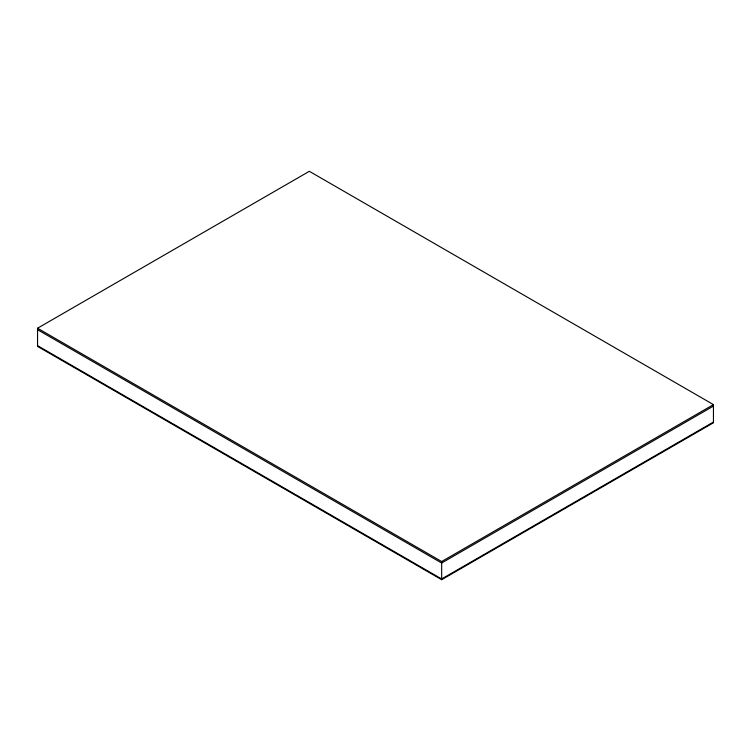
<?xml version="1.0" encoding="UTF-8"?>
<svg xmlns="http://www.w3.org/2000/svg" width="751" height="751" viewBox="0 0 751 751"><rect width="100%" height="100%" fill="white"/><g stroke="black" fill="none" stroke-linecap="round" stroke-linejoin="round"><path stroke-width="1.13" d="M37.55 328.225L309.337 171.303L713.45 404.62L713.45 422.775L441.663 579.697L37.55 346.38L37.55 328.225L441.663 561.532L713.45 404.62M713.45 406.094L441.663 563.006L37.55 329.689M713.45 422.043L441.663 578.955L37.55 345.648M441.663 561.532L441.663 579.697"/></g></svg>
